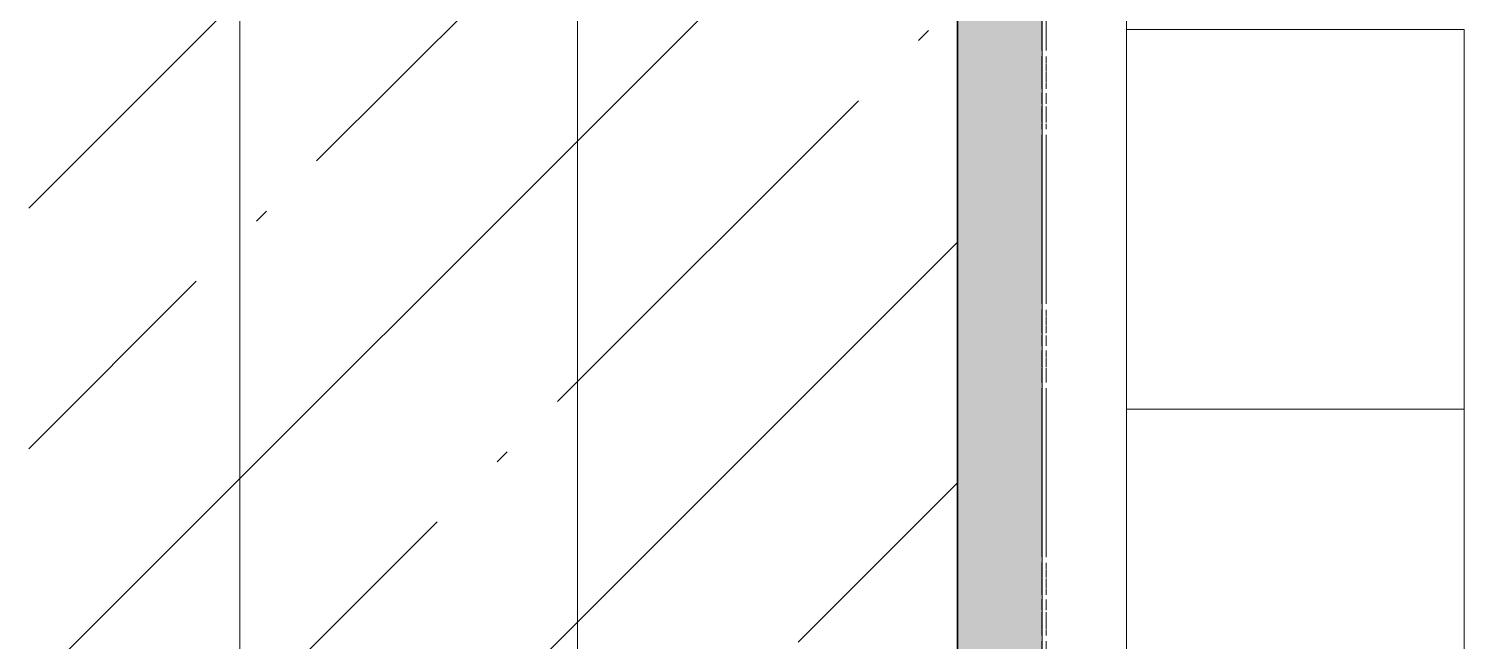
# Model space of a CAD drawing. Header units: millimetres. Extents: x 855 to 84199, y -1987 to 21700.
# Drawn here: x 10323.9 to 10663.9, y 19844.5 to 19989.7 of the extents above; entities that cross this region are included whole.
import ezdxf

# ---------------------------------------------------------------- set-up
doc = ezdxf.new("R2010")
doc.units = ezdxf.units.MM
for name, color, linetype, lineweight, true_color in [('A-WALL-2', 7, 'Continuous', 25, 0x3c3c3c), ('A-WALL-3', 7, 'Continuous', 35, 0x3c3c3c), ('A-WALL-FNSH-1', 7, 'Continuous', 13, 0x3c3c3c), ('I-FURN-1', 7, 'Continuous', 9, 0xf0f0f0)]:
    doc.layers.add(name, color=color, linetype=linetype, lineweight=lineweight, true_color=true_color)
for name, color, linetype, lineweight in [('I-WALL', 7, 'Continuous', 9), ('S-STRS-MBND', 7, 'Continuous', 9), ('Оси', 7, 'Continuous', 9)]:
    doc.layers.add(name, color=color, linetype=linetype, lineweight=lineweight)

# ---------------------------------------------------------------- blocks, each defined once
blk = doc.blocks.new('Бизиборд лего - бизиборд 1_21б-32328682-План разверток пом_ 1_60_ Этаж 1')
at = {"layer": 'I-FURN-1'}
for p, q in [((-645, 100), (-735, 100)), ((-735, 100), (-645, 100)), ((-585, 100), (-735, 100)), ((-735, 100), (-585, 100)), ((-585, 100), (-735, 100)), ((-735, 100), (-585, 100)), ((-585, 100), (-735, 100)), ((-735, 100), (-735, 20)), ((-735, 20), (-735, 100)), ((-735, 100), (-585, 100)), ((-645, 20), (-645, 100)), ((-645, 100), (-645, 20)), ((-500, 20), (-1000, 20)), ((-735, 20), (-730, 20)), ((-735, 20), (-730, 20)), ((-730, 20), (-735, 20)), ((-735, 20), (-730, 20)), ((-730, 20), (-735, 20)), ((-735, 20), (-730, 20)), ((-730, 20), (-735, 20)), ((-735, 20), (-730, 20)), ((-730, 20), (-735, 20)), ((-730, 20), (-729.66, 20)), ((-728.66, 20), (-730, 20)), ((-730, 20), (-729.66, 20)), ((-729.66, 20), (-730, 20)), ((-730, 20), (-727.07, 20)), ((-729.66, 20), (-730, 20)), ((-730, 20), (-729.66, 20)), ((-728.66, 20), (-730, 20)), ((-730, 20), (-710, 20)), ((-710, 20), (-730, 20)), ((-730, 20), (-710, 20)), ((-710, 20), (-730, 20)), ((-730, 20), (-728.66, 20)), ((-729.66, 20), (-730, 20)), ((-730, 20), (-729.66, 20)), ((-710, 20), (-730, 20)), ((-730, 20), (-729.66, 20)), ((-720, 20), (-730, 20)), ((-730, 20), (-710, 20)), ((-710, 20), (-730, 20)), ((-730, 20), (-710, 20)), ((-710, 20), (-730, 20)), ((-730, 20), (-729.66, 20)), ((-720, 20), (-730, 20)), ((-730, 20), (-710, 20)), ((-710, 20), (-730, 20)), ((-730, 20), (-712.93, 20)), ((-725, 20), (-730, 20)), ((-730, 20), (-710, 20)), ((-710, 20), (-730, 20)), ((-730, 20), (-710, 20)), ((-722.59, 20), (-730, 20)), ((-730, 20), (-710, 20)), ((-710, 20), (-730, 20)), ((-730, 20), (-710, 20)), ((-710, 20), (-730, 20)), ((-730, 20), (-710, 20)), ((-710, 20), (-730, 20)), ((-730, 20), (-710, 20)), ((-710, 20), (-730, 20)), ((-730, 20), (-710, 20)), ((-710, 20), (-730, 20)), ((-730, 20), (-710, 20)), ((-729.66, 20), (-730, 20)), ((-730, 20), (-727.07, 20)), ((-710, 20), (-730, 20)), ((-730, 20), (-710, 20)), ((-717.41, 20), (-730, 20)), ((-730, 20), (-710.34, 20)), ((-727.07, 20), (-730, 20)), ((-730, 20), (-725, 20)), ((-729.66, 20), (-730, 20)), ((-730, 20), (-710, 20)), ((-710, 20), (-730, 20)), ((-729.66, 20), (-717.41, 20)), ((-729.66, 20), (-728.66, 20)), ((-725, 20), (-729.66, 20)), ((-722.59, 20), (-729.66, 20)), ((-729.66, 20), (-722.59, 20)), ((-727.07, 20), (-729.66, 20)), ((-729.66, 20), (-712.93, 20)), ((-729.66, 20), (-722.59, 20)), ((-729.66, 20), (-711.34, 20)), ((-712.93, 20), (-729.66, 20)), ((-720, 20), (-729.66, 20)), ((-728.66, 20), (-720.91, 20)), ((-715, 20), (-728.66, 20)), ((-728.66, 20), (-722.59, 20)), ((-712.93, 20), (-728.66, 20)), ((-728.66, 20), (-727.07, 20)), ((-728.66, 20), (-720.91, 20)), ((-720.91, 20), (-728.66, 20)), ((-728.66, 20), (-720.91, 20)), ((-720.91, 20), (-728.66, 20)), ((-728.66, 20), (-720.91, 20)), ((-720.91, 20), (-728.66, 20)), ((-728.66, 20), (-720.91, 20)), ((-720.91, 20), (-728.66, 20)), ((-727.07, 20), (-710, 20)), ((-727.07, 20), (-725, 20)), ((-722.59, 20), (-727.07, 20)), ((-727.07, 20), (-725, 20)), ((-725, 20), (-727.07, 20)), ((-717.41, 20), (-725, 20)), ((-725, 20), (-722.59, 20)), ((-720, 20), (-725, 20)), ((-725, 20), (-722.59, 20)), ((-722.59, 20), (-725, 20)), ((-725, 20), (-722.59, 20)), ((-722.59, 20), (-710.34, 20)), ((-712.93, 20), (-722.59, 20)), ((-722.59, 20), (-712.93, 20)), ((-722.59, 20), (-720, 20)), ((-720, 20), (-722.59, 20)), ((-722.59, 20), (-720, 20)), ((-720, 20), (-722.59, 20)), ((-722.59, 20), (-717.41, 20)), ((-720, 20), (-722.59, 20)), ((-722.59, 20), (-715, 20)), ((-720, 20), (-717.41, 20)), ((-720, 20), (-717.41, 20)), ((-715, 20), (-720, 20)), ((-720, 20), (-717.41, 20)), ((-715, 20), (-720, 20)), ((-715, 20), (-720, 20)), ((-715, 20), (-720, 20)), ((-710, 20), (-720, 20)), ((-717.41, 20), (-720, 20)), ((-712.93, 20), (-720, 20)), ((-720, 20), (-717.41, 20)), ((-717.41, 20), (-720, 20)), ((-720, 20), (-717.41, 20)), ((-717.41, 20), (-720, 20)), ((-720, 20), (-717.41, 20)), ((-717.41, 20), (-720, 20)), ((-720, 20), (-717.41, 20)), ((-717.41, 20), (-720, 20)), ((-717.41, 20), (-712.93, 20)), ((-715, 20), (-717.41, 20)), ((-717.41, 20), (-711.34, 20)), ((-717.41, 20), (-710.34, 20)), ((-717.41, 20), (-715, 20)), ((-710, 20), (-717.41, 20)), ((-710.34, 20), (-717.41, 20)), ((-716.77, 20), (-712.93, 20)), ((-716.77, 20), (-712.93, 20)), ((-712.93, 20), (-716.77, 20)), ((-716.77, 20), (-712.93, 20)), ((-712.93, 20), (-716.77, 20)), ((-716.77, 20), (-712.93, 20)), ((-712.93, 20), (-716.77, 20)), ((-716.77, 20), (-712.93, 20)), ((-712.93, 20), (-716.77, 20)), ((-712.93, 20), (-715, 20)), ((-712.93, 20), (-715, 20)), ((-710, 20), (-715, 20)), ((-712.93, 20), (-715, 20)), ((-710, 20), (-715, 20)), ((-710, 20), (-715, 20)), ((-715, 20), (-712.93, 20)), ((-715, 20), (-712.93, 20)), ((-712.93, 20), (-710.34, 20)), ((-710, 20), (-712.93, 20)), ((-710.34, 20), (-712.93, 20)), ((-711.34, 20), (-712.93, 20)), ((-712.93, 20), (-710, 20)), ((-710.34, 20), (-712.93, 20)), ((-712.93, 20), (-710.34, 20)), ((-711.34, 20), (-712.93, 20)), ((-712.93, 20), (-710, 20)), ((-710, 20), (-712.93, 20)), ((-712.93, 20), (-710, 20)), ((-712.93, 20), (-710, 20)), ((-711.34, 20), (-712.93, 20)), ((-712.64, 20), (-711.34, 20)), ((-712.64, 20), (-711.34, 20)), ((-711.34, 20), (-712.64, 20)), ((-712.64, 20), (-711.34, 20)), ((-711.34, 20), (-712.64, 20)), ((-712.64, 20), (-711.34, 20)), ((-711.34, 20), (-712.64, 20)), ((-712.64, 20), (-711.34, 20)), ((-711.34, 20), (-712.64, 20)), ((-710, 20), (-711.34, 20)), ((-711.34, 20), (-710.34, 20)), ((-710.34, 20), (-711.34, 20)), ((-711.34, 20), (-710.34, 20)), ((-710, 20), (-711.34, 20)), ((-710.34, 20), (-710, 20)), ((-710.34, 20), (-710, 20)), ((-710, 20), (-710.34, 20)), ((-710, 20), (-710.34, 20)), ((-710.34, 20), (-710, 20)), ((-710.34, 20), (-710, 20)), ((-710.34, 20), (-710, 20)), ((-710, 20), (-710.34, 20)), ((-710.34, 20), (-710, 20)), ((-710.34, 20), (-710, 20)), ((-710, 20), (-710.34, 20)), ((-710, 20), (-670, 20)), ((-710, 20), (-670, 20)), ((-670, 20), (-710, 20)), ((-710, 20), (-670, 20)), ((-670, 20), (-710, 20)), ((-710, 20), (-670, 20)), ((-670, 20), (-710, 20)), ((-710, 20), (-670, 20)), ((-670, 20), (-710, 20)), ((-670, 20), (-668.66, 20)), ((-667.18, 20), (-670, 20)), ((-670, 20), (-667.18, 20)), ((-668.66, 20), (-670, 20)), ((-670, 20), (-667.18, 20)), ((-667.18, 20), (-670, 20)), ((-670, 20), (-667.18, 20)), ((-668.66, 20), (-670, 20)), ((-670, 20), (-668.66, 20)), ((-667.18, 20), (-670, 20)), ((-670, 20), (-667.18, 20)), ((-668.66, 20), (-670, 20)), ((-670, 20), (-667.18, 20)), ((-667.18, 20), (-670, 20)), ((-670, 20), (-667.18, 20)), ((-667.18, 20), (-670, 20)), ((-670, 20), (-667.18, 20)), ((-669.66, 20), (-670, 20)), ((-670, 20), (-667.18, 20)), ((-667.18, 20), (-670, 20)), ((-670, 20), (-667.18, 20)), ((-667.18, 20), (-670, 20)), ((-670, 20), (-667.18, 20)), ((-667.18, 20), (-670, 20)), ((-670, 20), (-667.18, 20)), ((-667.18, 20), (-670, 20)), ((-670, 20), (-667.18, 20)), ((-667.18, 20), (-670, 20)), ((-670, 20), (-667.18, 20)), ((-667.18, 20), (-670, 20)), ((-670, 20), (-669.66, 20)), ((-667.18, 20), (-670, 20)), ((-670, 20), (-667.18, 20)), ((-667.18, 20), (-670, 20)), ((-670, 20), (-667.18, 20)), ((-667.18, 20), (-670, 20)), ((-670, 20), (-667.18, 20)), ((-667.18, 20), (-670, 20)), ((-670, 20), (-667.18, 20)), ((-667.18, 20), (-670, 20)), ((-670, 20), (-667.18, 20)), ((-667.18, 20), (-670, 20)), ((-670, 20), (-667.18, 20)), ((-667.18, 20), (-670, 20)), ((-670, 20), (-667.18, 20)), ((-667.18, 20), (-670, 20)), ((-670, 20), (-669.66, 20)), ((-667.18, 20), (-670, 20)), ((-670, 20), (-667.18, 20)), ((-667.18, 20), (-670, 20)), ((-670, 20), (-669.66, 20)), ((-668.66, 20), (-670, 20)), ((-670, 20), (-668.66, 20)), ((-650, 20), (-670, 20)), ((-667.18, 20), (-669.66, 20)), ((-669.66, 20), (-668.66, 20)), ((-669.66, 20), (-667.18, 20)), ((-669.66, 20), (-667.18, 20)), ((-668.66, 20), (-667.17, 20)), ((-668.66, 20), (-667.18, 20)), ((-667.18, 20), (-668.66, 20)), ((-667.18, 20), (-668.66, 20)), ((-668.66, 20), (-667.18, 20)), ((-667.18, 20), (-668.66, 20)), ((-668.66, 20), (-667.18, 20)), ((-667.18, 20), (-668.66, 20)), ((-668.66, 20), (-650, 20)), ((-668.66, 20), (-667.17, 20)), ((-667.17, 20), (-668.66, 20)), ((-668.66, 20), (-667.17, 20)), ((-667.17, 20), (-668.66, 20)), ((-668.66, 20), (-667.17, 20)), ((-667.17, 20), (-668.66, 20)), ((-668.66, 20), (-667.17, 20)), ((-667.17, 20), (-668.66, 20)), ((-667.18, 20), (-667.07, 20)), ((-667.07, 20), (-667.18, 20)), ((-667.18, 20), (-667.07, 20)), ((-667.07, 20), (-667.18, 20)), ((-667.18, 20), (-667.07, 20)), ((-667.07, 20), (-667.18, 20)), ((-667.18, 20), (-667.07, 20)), ((-667.07, 20), (-667.18, 20)), ((-667.18, 20), (-667.07, 20)), ((-667.07, 20), (-667.18, 20)), ((-667.18, 20), (-667.07, 20)), ((-667.07, 20), (-667.18, 20)), ((-667.18, 20), (-667.07, 20)), ((-667.07, 20), (-667.18, 20)), ((-667.18, 20), (-667.07, 20)), ((-667.07, 20), (-667.18, 20)), ((-667.18, 20), (-667.07, 20)), ((-667.07, 20), (-667.18, 20)), ((-667.18, 20), (-667.07, 20)), ((-667.07, 20), (-667.18, 20)), ((-667.18, 20), (-667.07, 20)), ((-667.07, 20), (-667.18, 20)), ((-667.18, 20), (-667.07, 20)), ((-667.07, 20), (-667.18, 20)), ((-667.18, 20), (-667.07, 20)), ((-667.07, 20), (-667.18, 20)), ((-667.18, 20), (-667.07, 20)), ((-667.07, 20), (-667.18, 20)), ((-667.18, 20), (-667.07, 20)), ((-667.07, 20), (-667.18, 20)), ((-667.18, 20), (-667.07, 20)), ((-667.07, 20), (-667.18, 20)), ((-667.18, 20), (-667.07, 20)), ((-667.07, 20), (-667.18, 20)), ((-667.18, 20), (-667.07, 20)), ((-667.07, 20), (-667.18, 20)), ((-667.18, 20), (-667.07, 20)), ((-667.07, 20), (-667.18, 20)), ((-667.18, 20), (-667.07, 20)), ((-667.07, 20), (-667.18, 20)), ((-667.18, 20), (-667.07, 20)), ((-667.07, 20), (-667.18, 20)), ((-667.18, 20), (-667.07, 20)), ((-667.07, 20), (-667.18, 20)), ((-667.18, 20), (-667.07, 20)), ((-667.07, 20), (-667.18, 20)), ((-667.18, 20), (-667.07, 20)), ((-667.07, 20), (-667.18, 20)), ((-667.18, 20), (-667.07, 20)), ((-667.07, 20), (-667.18, 20)), ((-667.18, 20), (-667.07, 20)), ((-667.07, 20), (-667.18, 20)), ((-667.07, 20), (-663.04, 20)), ((-667.07, 20), (-662.59, 20)), ((-657.41, 20), (-667.07, 20)), ((-667.07, 20), (-665, 20)), ((-662.59, 20), (-667.07, 20)), ((-667.07, 20), (-660, 20)), ((-662.59, 20), (-667.07, 20)), ((-667.07, 20), (-662.59, 20)), ((-665, 20), (-667.07, 20)), ((-667.07, 20), (-665, 20)), ((-650, 20), (-667.07, 20)), ((-667.07, 20), (-650, 20)), ((-650, 20), (-667.07, 20)), ((-667.07, 20), (-662.59, 20)), ((-651.34, 20), (-667.07, 20)), ((-667.07, 20), (-651.34, 20)), ((-660, 20), (-667.07, 20)), ((-667.07, 20), (-650, 20)), ((-662.59, 20), (-667.07, 20)), ((-667.07, 20), (-650, 20)), ((-650, 20), (-667.07, 20)), ((-667.07, 20), (-650, 20)), ((-650, 20), (-667.07, 20)), ((-667.07, 20), (-665, 20)), ((-650, 20), (-667.07, 20)), ((-667.07, 20), (-650, 20)), ((-650, 20), (-667.07, 20)), ((-667.07, 20), (-651.34, 20)), ((-655, 20), (-667.07, 20)), ((-667.07, 20), (-650, 20)), ((-650, 20), (-667.07, 20)), ((-667.07, 20), (-650.34, 20)), ((-650, 20), (-667.07, 20)), ((-667.07, 20), (-650, 20)), ((-650, 20), (-667.07, 20)), ((-667.07, 20), (-650, 20)), ((-650, 20), (-667.07, 20)), ((-667.07, 20), (-650, 20)), ((-650, 20), (-667.07, 20)), ((-667.07, 20), (-650, 20)), ((-650, 20), (-667.07, 20)), ((-667.07, 20), (-650, 20)), ((-650, 20), (-667.07, 20)), ((-667.07, 20), (-650, 20)), ((-650, 20), (-667.07, 20)), ((-667.07, 20), (-650, 20)), ((-650, 20), (-667.07, 20)), ((-667.07, 20), (-650, 20)), ((-650, 20), (-667.07, 20)), ((-667.07, 20), (-665, 20)), ((-660, 20), (-667.07, 20)), ((-667.07, 20), (-660, 20)), ((-662.59, 20), (-667.07, 20)), ((-667.07, 20), (-663.04, 20)), ((-663.04, 20), (-667.07, 20)), ((-667.07, 20), (-663.04, 20)), ((-663.04, 20), (-667.07, 20)), ((-667.07, 20), (-663.04, 20)), ((-663.04, 20), (-667.07, 20)), ((-667.07, 20), (-663.04, 20)), ((-663.04, 20), (-667.07, 20)), ((-665, 20), (-662.59, 20)), ((-652.93, 20), (-665, 20)), ((-665, 20), (-662.59, 20)), ((-665, 20), (-655, 20)), ((-665, 20), (-652.93, 20)), ((-662.59, 20), (-660, 20)), ((-662.59, 20), (-660, 20)), ((-662.59, 20), (-660, 20)), ((-650.34, 20), (-662.59, 20)), ((-652.93, 20), (-662.59, 20)), ((-662.59, 20), (-650, 20)), ((-662.59, 20), (-660, 20)), ((-662.59, 20), (-655, 20)), ((-650, 20), (-662.59, 20)), ((-655, 20), (-662.59, 20)), ((-662.59, 20), (-660, 20)), ((-660, 20), (-662.59, 20)), ((-662.59, 20), (-660, 20)), ((-660, 20), (-662.59, 20)), ((-662.59, 20), (-660, 20)), ((-660, 20), (-662.59, 20)), ((-662.59, 20), (-660, 20)), ((-660, 20), (-662.59, 20)), ((-660, 20), (-657.41, 20)), ((-660, 20), (-657.41, 20)), ((-660, 20), (-655, 20)), ((-660, 20), (-650, 20)), ((-657.41, 20), (-660, 20)), ((-651.34, 20), (-660, 20)), ((-660, 20), (-657.41, 20)), ((-658.9, 20), (-655, 20)), ((-658.9, 20), (-655, 20)), ((-655, 20), (-658.9, 20)), ((-658.9, 20), (-655, 20)), ((-655, 20), (-658.9, 20)), ((-658.9, 20), (-655, 20)), ((-655, 20), (-658.9, 20)), ((-658.9, 20), (-655, 20)), ((-655, 20), (-658.9, 20)), ((-657.41, 20), (-655, 20)), ((-651.34, 20), (-657.41, 20)), ((-657.41, 20), (-652.93, 20)), ((-650, 20), (-657.41, 20)), ((-657.41, 20), (-655, 20)), ((-655, 20), (-652.93, 20)), ((-655, 20), (-650, 20)), ((-655, 20), (-652.93, 20)), ((-655, 20), (-650, 20)), ((-650, 20), (-655, 20)), ((-655, 20), (-652.93, 20)), ((-650.34, 20), (-655, 20)), ((-654.77, 20), (-651.34, 20)), ((-654.77, 20), (-651.34, 20)), ((-651.34, 20), (-654.77, 20)), ((-654.77, 20), (-651.34, 20)), ((-651.34, 20), (-654.77, 20)), ((-654.77, 20), (-651.34, 20)), ((-651.34, 20), (-654.77, 20)), ((-654.77, 20), (-651.34, 20)), ((-651.34, 20), (-654.77, 20)), ((-652.93, 20), (-651.34, 20)), ((-652.93, 20), (-651.34, 20)), ((-651.34, 20), (-652.93, 20)), ((-650, 20), (-652.93, 20)), ((-652.93, 20), (-651.34, 20)), ((-652.93, 20), (-650, 20)), ((-652.93, 20), (-650, 20)), ((-651.34, 20), (-650.34, 20)), ((-650.34, 20), (-651.34, 20)), ((-651.34, 20), (-650.34, 20)), ((-650, 20), (-651.34, 20)), ((-651.34, 20), (-650.34, 20)), ((-650, 20), (-651.34, 20)), ((-651.34, 20), (-650, 20)), ((-651.34, 20), (-650, 20)), ((-650, 20), (-651.34, 20)), ((-650.34, 20), (-650, 20)), ((-650, 20), (-650.34, 20)), ((-650.34, 20), (-650, 20)), ((-650, 20), (-650.34, 20)), ((-650.34, 20), (-650, 20)), ((-650.34, 20), (-650, 20)), ((-650, 20), (-650.34, 20)), ((-650, 20), (-645, 20)), ((-650, 20), (-645, 20)), ((-645, 20), (-650, 20)), ((-650, 20), (-610, 20)), ((-610, 20), (-650, 20)), ((-650, 20), (-610, 20)), ((-610, 20), (-650, 20)), ((-650, 20), (-610, 20)), ((-610, 20), (-650, 20)), ((-645, 20), (-610, 20)), ((-610, 20), (-609.66, 20)), ((-591.34, 20), (-610, 20)), ((-610, 20), (-608.66, 20)), ((-608.66, 20), (-610, 20)), ((-610, 20), (-608.66, 20)), ((-607.07, 20), (-610, 20)), ((-610, 20), (-600, 20)), ((-590, 20), (-610, 20)), ((-610, 20), (-590, 20)), ((-590, 20), (-610, 20)), ((-610, 20), (-602.59, 20)), ((-607.07, 20), (-610, 20)), ((-610, 20), (-597.41, 20)), ((-590, 20), (-610, 20)), ((-610, 20), (-595, 20)), ((-607.07, 20), (-610, 20)), ((-610, 20), (-590, 20)), ((-590, 20), (-610, 20)), ((-610, 20), (-609.66, 20)), ((-590, 20), (-610, 20)), ((-610, 20), (-590, 20)), ((-590, 20), (-610, 20)), ((-610, 20), (-590, 20)), ((-590, 20), (-610, 20)), ((-610, 20), (-590, 20)), ((-590, 20), (-610, 20)), ((-610, 20), (-590, 20)), ((-605, 20), (-610, 20)), ((-610, 20), (-590, 20)), ((-590, 20), (-610, 20)), ((-610, 20), (-590, 20)), ((-590, 20), (-610, 20)), ((-610, 20), (-590, 20)), ((-590, 20), (-610, 20)), ((-610, 20), (-590, 20)), ((-590, 20), (-610, 20)), ((-610, 20), (-590, 20)), ((-590, 20), (-610, 20)), ((-610, 20), (-590, 20)), ((-590, 20), (-610, 20)), ((-610, 20), (-590, 20)), ((-590, 20), (-610, 20)), ((-610, 20), (-590, 20)), ((-607.07, 20), (-610, 20)), ((-610, 20), (-597.41, 20)), ((-590, 20), (-610, 20)), ((-610, 20), (-590, 20)), ((-590, 20), (-610, 20)), ((-610, 20), (-590, 20)), ((-590, 20), (-610, 20)), ((-610, 20), (-609.66, 20)), ((-605, 20), (-610, 20)), ((-610, 20), (-590, 20)), ((-605, 20), (-610, 20)), ((-609.66, 20), (-607.07, 20)), ((-609.66, 20), (-608.66, 20)), ((-609.66, 20), (-608.66, 20)), ((-608.66, 20), (-605.16, 20)), ((-608.66, 20), (-607.07, 20)), ((-607.07, 20), (-608.66, 20)), ((-608.66, 20), (-602.59, 20)), ((-608.66, 20), (-590, 20)), ((-608.66, 20), (-600, 20)), ((-608.66, 20), (-605.16, 20)), ((-605.16, 20), (-608.66, 20)), ((-608.66, 20), (-605.16, 20)), ((-605.16, 20), (-608.66, 20)), ((-608.66, 20), (-605.16, 20)), ((-605.16, 20), (-608.66, 20)), ((-607.07, 20), (-597.41, 20)), ((-607.07, 20), (-605, 20)), ((-600, 20), (-607.07, 20)), ((-605, 20), (-607.07, 20)), ((-592.93, 20), (-607.07, 20)), ((-597.41, 20), (-607.07, 20)), ((-597.41, 20), (-607.07, 20)), ((-605, 20), (-601.03, 20)), ((-605, 20), (-602.59, 20)), ((-592.93, 20), (-605, 20)), ((-590, 20), (-605, 20)), ((-595, 20), (-605, 20)), ((-590, 20), (-605, 20)), ((-605, 20), (-601.03, 20)), ((-601.03, 20), (-605, 20)), ((-605, 20), (-601.03, 20)), ((-601.03, 20), (-605, 20)), ((-605, 20), (-601.03, 20)), ((-601.03, 20), (-605, 20)), ((-602.59, 20), (-600, 20)), ((-602.59, 20), (-600, 20)), ((-602.59, 20), (-590, 20)), ((-600, 20), (-597.41, 20)), ((-600, 20), (-590, 20)), ((-595, 20), (-600, 20)), ((-600, 20), (-597.41, 20)), ((-600, 20), (-590, 20)), ((-600, 20), (-590.34, 20)), ((-600, 20), (-597.41, 20)), ((-597.41, 20), (-600, 20)), ((-600, 20), (-597.41, 20)), ((-597.41, 20), (-600, 20)), ((-600, 20), (-597.41, 20)), ((-597.41, 20), (-600, 20)), ((-597.41, 20), (-590.34, 20)), ((-597.41, 20), (-595, 20)), ((-597.41, 20), (-595, 20)), ((-590.34, 20), (-597.41, 20)), ((-590, 20), (-597.41, 20)), ((-597.41, 20), (-595, 20)), ((-596.9, 20), (-592.93, 20)), ((-596.9, 20), (-592.93, 20)), ((-592.93, 20), (-596.9, 20)), ((-596.9, 20), (-592.93, 20)), ((-592.93, 20), (-596.9, 20)), ((-596.9, 20), (-592.93, 20)), ((-592.93, 20), (-596.9, 20)), ((-592.93, 20), (-595, 20)), ((-595, 20), (-592.93, 20)), ((-595, 20), (-592.93, 20)), ((-595, 20), (-590, 20)), ((-595, 20), (-592.93, 20)), ((-590, 20), (-595, 20)), ((-591.34, 20), (-592.93, 20)), ((-592.93, 20), (-591.34, 20)), ((-590.34, 20), (-592.93, 20)), ((-590.34, 20), (-592.93, 20)), ((-592.93, 20), (-591.34, 20)), ((-592.93, 20), (-590, 20)), ((-592.76, 20), (-591.34, 20)), ((-592.76, 20), (-591.34, 20)), ((-591.34, 20), (-592.76, 20)), ((-592.76, 20), (-591.34, 20)), ((-591.34, 20), (-592.76, 20)), ((-592.76, 20), (-591.34, 20)), ((-591.34, 20), (-592.76, 20)), ((-590, 20), (-591.34, 20)), ((-590, 20), (-591.34, 20)), ((-591.34, 20), (-590.34, 20)), ((-591.34, 20), (-590.34, 20)), ((-590.34, 20), (-590, 20)), ((-590.34, 20), (-590, 20)), ((-590, 20), (-590.34, 20)), ((-590, 20), (-590.34, 20)), ((-590.34, 20), (-590, 20)), ((-590, 20), (-590.34, 20)), ((-590.34, 20), (-590, 20)), ((-590, 20), (-585, 20)), ((-585, 20), (-590, 20)), ((-590, 20), (-585, 20)), ((-585, 20), (-590, 20)), ((-590, 20), (-585, 20)), ((-585, 20), (-590, 20)), ((-1000, 0), (-500, 0)), ((-730, 0), (-770, 0)), ((-725.05, 0), (-730, 0)), ((-730, 0), (-725.05, 0)), ((-728.66, 0), (-730, 0)), ((-730, 0), (-725.05, 0)), ((-725.05, 0), (-730, 0)), ((-730, 0), (-725.05, 0)), ((-729.66, 0), (-730, 0)), ((-730, 0), (-729.66, 0)), ((-725.05, 0), (-730, 0)), ((-730, 0), (-725.05, 0)), ((-725.05, 0), (-730, 0)), ((-730, 0), (-725.05, 0)), ((-725.05, 0), (-730, 0)), ((-730, 0), (-725.05, 0)), ((-725.05, 0), (-730, 0)), ((-730, 0), (-725.05, 0)), ((-725.05, 0), (-730, 0)), ((-730, 0), (-725.05, 0)), ((-725.05, 0), (-730, 0)), ((-730, 0), (-725.05, 0)), ((-725.05, 0), (-730, 0)), ((-730, 0), (-725.05, 0)), ((-725.05, 0), (-730, 0)), ((-730, 0), (-725.05, 0)), ((-725.05, 0), (-730, 0)), ((-730, 0), (-725.05, 0)), ((-729.66, 0), (-730, 0)), ((-730, 0), (-729.66, 0)), ((-728.66, 0), (-730, 0)), ((-730, 0), (-725.05, 0)), ((-710, 0), (-730, 0)), ((-730, 0), (-710, 0)), ((-727.07, 0), (-729.66, 0)), ((-729.66, 0), (-728.66, 0)), ((-728.66, 0), (-729.66, 0)), ((-729.66, 0), (-728.66, 0)), ((-725.04, 0), (-728.66, 0)), ((-725.05, 0), (-728.66, 0)), ((-728.66, 0), (-727.07, 0)), ((-727.07, 0), (-728.66, 0)), ((-728.66, 0), (-725.05, 0)), ((-725.05, 0), (-728.66, 0)), ((-725.05, 0), (-727.07, 0)), ((-727.07, 0), (-725.05, 0)), ((-725.05, 0), (-727.07, 0)), ((-725, 0), (-725.05, 0)), ((-725.05, 0), (-725, 0)), ((-725, 0), (-725.05, 0)), ((-725.05, 0), (-725, 0)), ((-725, 0), (-725.05, 0)), ((-725.05, 0), (-725, 0)), ((-725, 0), (-725.05, 0)), ((-725.05, 0), (-725, 0)), ((-725, 0), (-725.05, 0)), ((-725.05, 0), (-725, 0)), ((-725, 0), (-725.05, 0)), ((-725.05, 0), (-725, 0)), ((-725, 0), (-725.05, 0)), ((-725.05, 0), (-725, 0)), ((-725, 0), (-725.05, 0)), ((-725.05, 0), (-725, 0)), ((-725, 0), (-725.05, 0)), ((-725.05, 0), (-725, 0)), ((-725, 0), (-725.05, 0)), ((-725.05, 0), (-725, 0)), ((-725, 0), (-725.05, 0)), ((-725.05, 0), (-725, 0)), ((-725, 0), (-725.05, 0)), ((-725.05, 0), (-725, 0)), ((-725, 0), (-725.05, 0)), ((-725.05, 0), (-725, 0)), ((-725, 0), (-725.05, 0)), ((-725.05, 0), (-725, 0)), ((-725, 0), (-725.05, 0)), ((-725.05, 0), (-725, 0)), ((-720.91, 0), (-725, 0)), ((-710, 0), (-725, 0)), ((-725, 0), (-710, 0)), ((-710, 0), (-725, 0)), ((-725, 0), (-711.34, 0)), ((-710, 0), (-725, 0)), ((-725, 0), (-710, 0)), ((-722.59, 0), (-725, 0)), ((-725, 0), (-722.59, 0)), ((-710, 0), (-725, 0)), ((-725, 0), (-710, 0)), ((-710, 0), (-725, 0)), ((-725, 0), (-710, 0)), ((-717.41, 0), (-725, 0)), ((-725, 0), (-710, 0)), ((-710, 0), (-725, 0)), ((-725, 0), (-710, 0)), ((-710, 0), (-725, 0)), ((-725, 0), (-710, 0)), ((-722.59, 0), (-725, 0)), ((-725, 0), (-720, 0)), ((-710, 0), (-725, 0)), ((-725, 0), (-710, 0)), ((-710, 0), (-725, 0)), ((-725, 0), (-710, 0)), ((-710, 0), (-725, 0)), ((-725, 0), (-710, 0)), ((-722.59, 0), (-725, 0)), ((-725, 0), (-715, 0)), ((-720, 0), (-725, 0)), ((-725, 0), (-710, 0)), ((-720, 0), (-722.59, 0)), ((-722.59, 0), (-720, 0)), ((-710, 0), (-722.59, 0)), ((-720, 0), (-722.59, 0)), ((-717.41, 0), (-720, 0)), ((-717.41, 0), (-720, 0)), ((-720, 0), (-717.41, 0)), ((-720, 0), (-712.93, 0)), ((-717.41, 0), (-720, 0)), ((-710, 0), (-720, 0)), ((-710.34, 0), (-717.41, 0)), ((-717.41, 0), (-710, 0)), ((-715, 0), (-717.41, 0)), ((-715, 0), (-717.41, 0)), ((-712.93, 0), (-716.77, 0)), ((-710, 0), (-715, 0)), ((-712.93, 0), (-715, 0)), ((-715, 0), (-710.34, 0)), ((-712.93, 0), (-711.34, 0)), ((-711.34, 0), (-712.93, 0)), ((-711.34, 0), (-712.64, 0)), ((-711.34, 0), (-710, 0)), ((-711.34, 0), (-710, 0)), ((-710.34, 0), (-711.34, 0)), ((-710, 0), (-710.34, 0)), ((-710, 0), (-710.34, 0)), ((-710.34, 0), (-710, 0)), ((-670, 0), (-710, 0)), ((-667.18, 0), (-670, 0)), ((-670, 0), (-667.18, 0)), ((-667.18, 0), (-670, 0)), ((-670, 0), (-667.18, 0)), ((-667.18, 0), (-670, 0)), ((-670, 0), (-667.18, 0)), ((-669.66, 0), (-670, 0)), ((-670, 0), (-667.18, 0)), ((-667.18, 0), (-670, 0)), ((-670, 0), (-667.18, 0)), ((-667.18, 0), (-670, 0)), ((-670, 0), (-667.18, 0)), ((-667.18, 0), (-670, 0)), ((-670, 0), (-667.18, 0)), ((-667.18, 0), (-670, 0)), ((-670, 0), (-667.18, 0)), ((-667.18, 0), (-670, 0)), ((-670, 0), (-667.18, 0)), ((-667.18, 0), (-670, 0)), ((-670, 0), (-667.18, 0)), ((-667.18, 0), (-670, 0)), ((-670, 0), (-667.18, 0)), ((-667.18, 0), (-670, 0)), ((-670, 0), (-667.18, 0)), ((-667.18, 0), (-670, 0)), ((-670, 0), (-667.18, 0)), ((-667.18, 0), (-670, 0)), ((-670, 0), (-667.18, 0)), ((-667.18, 0), (-670, 0)), ((-670, 0), (-667.18, 0)), ((-650, 0), (-670, 0)), ((-670, 0), (-650, 0)), ((-668.66, 0), (-669.66, 0)), ((-667.17, 0), (-668.66, 0)), ((-667.18, 0), (-668.66, 0)), ((-667.07, 0), (-667.18, 0)), ((-667.18, 0), (-667.07, 0)), ((-667.07, 0), (-667.18, 0)), ((-667.18, 0), (-667.07, 0)), ((-667.07, 0), (-667.18, 0)), ((-667.18, 0), (-667.07, 0)), ((-667.07, 0), (-667.18, 0)), ((-667.18, 0), (-667.07, 0)), ((-667.07, 0), (-667.18, 0)), ((-667.18, 0), (-667.07, 0)), ((-667.07, 0), (-667.18, 0)), ((-667.18, 0), (-667.07, 0)), ((-667.07, 0), (-667.18, 0)), ((-667.18, 0), (-667.07, 0)), ((-667.07, 0), (-667.18, 0)), ((-667.18, 0), (-667.07, 0)), ((-667.07, 0), (-667.18, 0)), ((-667.18, 0), (-667.07, 0)), ((-667.07, 0), (-667.18, 0)), ((-667.18, 0), (-667.07, 0)), ((-667.07, 0), (-667.18, 0)), ((-667.18, 0), (-667.07, 0)), ((-667.07, 0), (-667.18, 0)), ((-667.18, 0), (-667.07, 0)), ((-667.07, 0), (-667.18, 0)), ((-667.18, 0), (-667.07, 0)), ((-667.07, 0), (-667.18, 0)), ((-667.18, 0), (-667.07, 0)), ((-667.07, 0), (-667.18, 0)), ((-667.18, 0), (-667.07, 0)), ((-663.04, 0), (-667.07, 0)), ((-650, 0), (-667.07, 0)), ((-667.07, 0), (-650, 0)), ((-655, 0), (-667.07, 0)), ((-667.07, 0), (-650, 0)), ((-651.34, 0), (-667.07, 0)), ((-667.07, 0), (-652.93, 0)), ((-660, 0), (-667.07, 0)), ((-667.07, 0), (-660, 0)), ((-662.59, 0), (-667.07, 0)), ((-667.07, 0), (-665, 0)), ((-650, 0), (-667.07, 0)), ((-667.07, 0), (-650, 0)), ((-650, 0), (-667.07, 0)), ((-667.07, 0), (-650, 0)), ((-650, 0), (-667.07, 0)), ((-667.07, 0), (-650, 0)), ((-650, 0), (-667.07, 0)), ((-667.07, 0), (-660, 0)), ((-650, 0), (-667.07, 0)), ((-667.07, 0), (-650, 0)), ((-650, 0), (-667.07, 0)), ((-667.07, 0), (-650, 0)), ((-650, 0), (-667.07, 0)), ((-667.07, 0), (-650, 0)), ((-650, 0), (-667.07, 0)), ((-667.07, 0), (-650, 0)), ((-660, 0), (-667.07, 0)), ((-667.07, 0), (-650, 0)), ((-665, 0), (-667.07, 0)), ((-667.07, 0), (-651.34, 0)), ((-665, 0), (-651.34, 0)), ((-657.41, 0), (-665, 0)), ((-660, 0), (-662.59, 0)), ((-652.93, 0), (-662.59, 0)), ((-657.41, 0), (-660, 0)), ((-660, 0), (-651.34, 0)), ((-660, 0), (-657.41, 0)), ((-651.34, 0), (-660, 0)), ((-655, 0), (-658.9, 0)), ((-655, 0), (-657.41, 0)), ((-657.41, 0), (-655, 0)), ((-650, 0), (-657.41, 0)), ((-650, 0), (-655, 0)), ((-650, 0), (-655, 0)), ((-655, 0), (-652.93, 0)), ((-651.34, 0), (-654.77, 0)), ((-652.93, 0), (-650, 0)), ((-651.34, 0), (-652.93, 0)), ((-652.93, 0), (-651.34, 0)), ((-650, 0), (-651.34, 0)), ((-651.34, 0), (-650, 0)), ((-650, 0), (-651.34, 0)), ((-651.34, 0), (-650, 0)), ((-651.34, 0), (-650, 0)), ((-650, 0), (-651.34, 0)), ((-651.34, 0), (-650.34, 0)), ((-650.34, 0), (-650, 0)), ((-610, 0), (-650, 0)), ((-590, 0), (-610, 0)), ((-610, 0), (-590, 0)), ((-590, 0), (-610, 0)), ((-610, 0), (-590, 0)), ((-590, 0), (-610, 0)), ((-610, 0), (-590, 0)), ((-609.66, 0), (-610, 0)), ((-610, 0), (-590, 0)), ((-590, 0), (-610, 0)), ((-610, 0), (-608.66, 0)), ((-590, 0), (-610, 0)), ((-610, 0), (-590, 0)), ((-590, 0), (-610, 0)), ((-610, 0), (-590, 0)), ((-595, 0), (-610, 0)), ((-610, 0), (-590, 0)), ((-595, 0), (-610, 0)), ((-610, 0), (-609.66, 0)), ((-590, 0), (-610, 0)), ((-610, 0), (-590, 0)), ((-590, 0), (-610, 0)), ((-610, 0), (-602.59, 0)), ((-590, 0), (-610, 0)), ((-610, 0), (-590, 0)), ((-590, 0), (-610, 0)), ((-610, 0), (-590, 0)), ((-590, 0), (-610, 0)), ((-610, 0), (-590, 0)), ((-590, 0), (-610, 0)), ((-610, 0), (-605, 0)), ((-590, 0), (-610, 0)), ((-610, 0), (-590, 0)), ((-608.66, 0), (-609.66, 0)), ((-609.66, 0), (-608.66, 0)), ((-605.16, 0), (-608.66, 0)), ((-591.34, 0), (-608.66, 0)), ((-608.66, 0), (-590, 0)), ((-608.66, 0), (-597.41, 0)), ((-601.03, 0), (-605, 0)), ((-605, 0), (-602.59, 0)), ((-602.59, 0), (-600, 0)), ((-602.59, 0), (-590, 0)), ((-597.41, 0), (-600, 0)), ((-600, 0), (-590.34, 0)), ((-597.41, 0), (-595, 0)), ((-592.93, 0), (-596.9, 0)), ((-590, 0), (-595, 0)), ((-592.93, 0), (-595, 0)), ((-595, 0), (-592.93, 0)), ((-591.34, 0), (-592.93, 0)), ((-592.93, 0), (-591.34, 0)), ((-591.34, 0), (-592.76, 0)), ((-590, 0), (-591.34, 0)), ((-590.34, 0), (-591.34, 0)), ((-591.34, 0), (-590.34, 0)), ((-590, 0), (-590.34, 0)), ((-590.34, 0), (-590, 0)), ((-590.34, 0), (-590, 0)), ((-550, 0), (-590, 0))]:
    blk.add_line(p, q, dxfattribs=at)

msp = doc.modelspace()

# ---------------------------------------------------------------- hatches: boundary and pattern name
at = {"layer": 'I-WALL'}
h = msp.add_hatch(dxfattribs=at)
h.set_pattern_fill('FP_2', color=256, style=0, pattern_type=2)
h.set_pattern_definition([(45, (-90256.056, 0), (-57.024626, 57.024626), []), (45, (-90199.03, 0), (-57.024626, 57.024626), [100.806, -20.161, 3.353, -16.808])])
h.paths.add_polyline_path([(10460.11, 17750), (10543.94, 17750), (10543.94, 21400), (10323.94, 21400), (10323.94, 17750)])
h = msp.add_hatch(dxfattribs=at)
h.set_pattern_fill('FP_19', color=256, style=0, pattern_type=2)
h.set_pattern_definition([(0, (-90256.056, 0), (121.92, 30.48), [10.058, -81.382, 10.058, -81.382, -487.68]), (0, (-90256.056, 0), (121.92, 30.48), [-182.88, 10.058, -172.822, 10.058, -81.382, -213.36]), (0, (-90256.056, 0), (121.92, 30.48), [-457.2, 10.058, -50.902, 10.058, -142.342]), (120, (-90210.336, 15.24), (-87.356454, 90.345817), [10.058, -81.382, 10.058, -81.382, -487.68]), (120, (-90210.336, 15.24), (-87.356454, 90.345817), [-182.88, 10.058, -172.822, 10.058, -81.382, -213.36]), (120, (-90210.336, 15.24), (-87.356454, 90.345817), [-457.2, 10.058, -50.902, 10.058, -142.342]), (240, (-90195.096, 76.2), (-34.563546, -120.825817), [10.058, -81.382, 10.058, -81.382, -487.68]), (240, (-90195.096, 76.2), (-34.563546, -120.825817), [-182.88, 10.058, -172.822, 10.058, -81.382, -213.36]), (240, (-90195.096, 76.2), (-34.563546, -120.825817), [-457.2, 10.058, -50.902, 10.058, -142.342])])
h.paths.add_polyline_path([(10562.36, 17750), (10563.94, 17750), (10563.94, 20791.5), (10543.94, 20791.5), (10543.94, 17750)])

# ---------------------------------------------------------------- linework, layer by layer
at = {"layer": 'A-WALL-2'}
for p, q in [((10563.94, 19984.5), (10563.94, 20024.5)), ((10563.94, 19979.54), (10563.94, 19983.16)), ((10563.94, 19975.41), (10563.94, 19979.5)), ((10563.94, 19971.91), (10563.94, 19974.5)), ((10563.94, 19967.43), (10563.94, 19971.27)), ((10563.94, 19965.84), (10563.94, 19967.14)), ((10563.94, 19924.5), (10563.94, 19964.5)), ((10563.94, 19921.67), (10563.94, 19923.16)), ((10563.94, 19917.54), (10563.94, 19921.57)), ((10563.94, 19914.5), (10563.94, 19917.09)), ((10563.94, 19909.5), (10563.94, 19913.4)), ((10563.94, 19905.84), (10563.94, 19909.27)), ((10563.94, 19864.5), (10563.94, 19904.5)), ((10563.94, 19859.66), (10563.94, 19863.16)), ((10563.94, 19855.53), (10563.94, 19859.5)), ((10563.94, 19851.91), (10563.94, 19854.5)), ((10563.94, 19847.43), (10563.94, 19851.4)), ((10563.94, 19845.84), (10563.94, 19847.26)), ((10563.94, 19804.5), (10563.94, 19844.5))]:
    msp.add_line(p, q, dxfattribs=at)
at = {"layer": 'A-WALL-3'}
msp.add_line((10543.94, 17530), (10543.94, 20754), dxfattribs=at)
at = {"layer": 'A-WALL-FNSH-1'}
for p, q in [((10564.94, 19984.48), (10564.94, 20024.5)), ((10564.94, 19981.57), (10564.94, 19983.08)), ((10564.94, 19979.54), (10564.94, 19981.47)), ((10564.94, 19977.09), (10564.94, 19979.38)), ((10564.94, 19975.41), (10564.94, 19976.96)), ((10564.94, 19971.91), (10564.94, 19974.37)), ((10564.94, 19969.5), (10564.94, 19971.27)), ((10564.94, 19967.43), (10564.94, 19969.4)), ((10564.94, 19965.84), (10564.94, 19967.14)), ((10564.94, 19924.48), (10564.94, 19964.5)), ((10564.94, 19921.67), (10564.94, 19923.08)), ((10564.94, 19919.5), (10564.94, 19921.47)), ((10564.94, 19917.54), (10564.94, 19919.38)), ((10564.94, 19914.5), (10564.94, 19916.96)), ((10564.94, 19911.91), (10564.94, 19913.4)), ((10564.94, 19909.5), (10564.94, 19911.79)), ((10564.94, 19907.43), (10564.94, 19909.27)), ((10564.94, 19905.84), (10564.94, 19907.35)), ((10564.94, 19864.48), (10564.94, 19904.5)), ((10564.94, 19861.57), (10564.94, 19863.08)), ((10564.94, 19859.66), (10564.94, 19861.47)), ((10564.94, 19857.09), (10564.94, 19859.38)), ((10564.94, 19855.53), (10564.94, 19856.96)), ((10564.94, 19851.91), (10564.94, 19854.37)), ((10564.94, 19849.5), (10564.94, 19851.4)), ((10564.94, 19847.43), (10564.94, 19849.4)), ((10564.94, 19845.84), (10564.94, 19847.26)), ((10564.94, 19804.48), (10564.94, 19844.5))]:
    msp.add_line(p, q, dxfattribs=at)
at = {"layer": 'S-STRS-MBND'}
msp.add_line((10373.94, 17750), (10373.94, 21150), dxfattribs=at)
at = {"layer": 'Оси'}
msp.add_line((10453.94, 18900), (10453.94, 21400), dxfattribs=at)

# ---------------------------------------------------------------- block references
at = {"layer": 'I-FURN-1', "rotation": 270.0000000000001}
msp.add_blockref('Бизиборд лего - бизиборд 1_21б-32328682-План разверток пом_ 1_60_ Этаж 1', (10563.94, 19254.5), dxfattribs=at)

doc.saveas('drawing.dxf')
